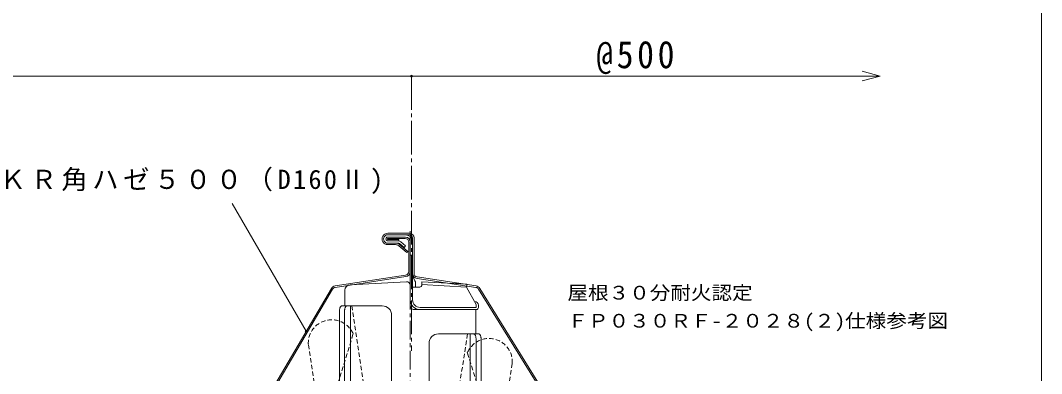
# Model space of a CAD drawing. Units: millimetres, scale not verified. Extents: x -1135 to 2170, y -1086 to 2575.
# Drawn here: x -103 to 443, y -717 to -528 of the extents above; entities that cross this region are included whole.
import ezdxf
from ezdxf.enums import TextEntityAlignment as Align

# ---------------------------------------------------------------- set-up
doc = ezdxf.new("R2010")
doc.units = ezdxf.units.MM
doc.header["$LTSCALE"] = 2
doc.header["$PDMODE"] = 32
doc.header["$PDSIZE"] = 1
for name, pattern in [('CHAIN1', [8, 5, -1, 1, -1]), ('CHAIN2', [12, 9, -1, 1, -1]), ('DASHED1', [1.8, 1.2, -0.6])]:
    doc.linetypes.add(name, pattern=pattern)
doc.layers.add('0-1', color=4, linetype='Continuous', lineweight=18)
doc.styles.add('ＭＳ ゴシック', font='')
doc.styles.get('ＭＳ ゴシック').set_extended_font_data('MS Gothic')

msp = doc.modelspace()

# ---------------------------------------------------------------- linework, layer by layer
at = {"layer": '0-1', "color": 2}
msp.add_line((442.646, -1085.885), (442.646, 34.121), dxfattribs=at)
at = {"layer": '0-1', "color": 7}
for p, q in [((356.328, -558.13), (346.669, -555.542)), ((-394.272, -558.13), (105.728, -558.13)), ((356.328, -558.13), (105.728, -558.13)), ((356.328, -558.13), (346.669, -560.719)), ((49.422, -694.598), (9.945, -626.228)), ((102.628, -642.993), (93.064, -642.993)), ((93.065, -644.193), (102.628, -644.193)), ((98.55, -647.463), (93.064, -647.463)), ((93.065, -646.263), (98.55, -646.263)), ((99.305, -647.73), (101.834, -649.779)), ((105.128, -646.693), (105.128, -670.1)), ((106.328, -646.693), (106.328, -677.793)), ((105.128, -653.866), (106.328, -653.866)), ((106.328, -664.993), (107.611, -667.559)), ((103.023, -668.103), (72.971, -669.678)), ((105.128, -670.1), (105.128, -680.993)), ((106.328, -670.993), (110.218, -670.993)), ((107.928, -668.901), (107.928, -670.993)), ((111.321, -668.054), (111.217, -670.045)), ((111.237, -669.652), (135.205, -670.908)), ((111.321, -668.054), (135.288, -669.31)), ((129.225, -668.993), (130.378, -668.993)), ((130.378, -668.993), (130.442, -669.056)), ((130.378, -668.993), (130.378, -669.053)), ((135.288, -669.31), (135.205, -670.908)), ((140.328, -680.193), (135.205, -670.908)), ((70.128, -672.674), (70.128, -680.993)), ((70.128, -680.993), (68.507, -680.993)), ((90.128, -680.993), (70.128, -680.993)), ((73.128, -680.993), (73.128, -769.108)), ((110.328, -681.793), (140.328, -681.793)), ((139.501, -678.693), (139.528, -678.693)), ((140.328, -680.193), (140.328, -681.793)), ((141.528, -680.693), (141.528, -681.793)), ((67.24, -683.993), (67.24, -769.572)), ((69.958, -683.993), (69.958, -769.358)), ((95.128, -685.992), (95.128, -739.992)), ((140.328, -682.993), (107.128, -682.993)), ((140.128, -682.993), (140.128, -695.993)), ((140.128, -695.993), (120.128, -695.993)), ((137.128, -769.108), (137.128, -695.993)), ((140.128, -695.993), (141.749, -695.993)), ((115.128, -700.993), (115.128, -739.992)), ((140.298, -698.993), (140.298, -769.358)), ((143.017, -698.993), (143.017, -769.572))]:
    msp.add_line(p, q, dxfattribs=at)
at = {"layer": '0-1', "color": 7, "linetype": 'CHAIN2'}
msp.add_line((105.728, -558.13), (105.728, -705.001), dxfattribs=at)
at = {"layer": '0-1', "color": 3}
for p, q in [((102.328, -644.192), (93.059, -644.192)), ((93.064, -642.193), (104.628, -642.193)), ((93.065, -642.993), (104.628, -642.993)), ((92.059, -645.193), (92.059, -645.263)), ((92.859, -645.193), (92.859, -645.263)), ((102.328, -644.993), (93.059, -644.993)), ((93.059, -645.463), (99.059, -645.463)), ((93.059, -646.263), (99.059, -646.263)), ((97.206, -647.463), (93.064, -647.463)), ((97.206, -648.263), (93.064, -648.263)), ((99.059, -646.263), (99.059, -645.463)), ((99.409, -648.243), (103.841, -651.833)), ((104.328, -646.992), (104.328, -648.796)), ((104.328, -662.599), (104.328, -648.796)), ((105.128, -646.992), (105.128, -648.796)), ((105.128, -662.6), (105.128, -648.796)), ((106.328, -663.574), (106.328, -644.693)), ((107.128, -663.574), (107.128, -644.693)), ((102.629, -664.576), (64.903, -670.305)), ((65.023, -671.096), (102.748, -665.367)), ((108.828, -665.551), (140.365, -670.34)), ((140.244, -671.131), (108.708, -666.342)), ((62.905, -671.661), (-29.292, -828.502)), ((-28.602, -828.906), (63.596, -672.064)), ((238.861, -828.961), (141.647, -672.06)), ((142.328, -671.64), (239.542, -828.542))]:
    msp.add_line(p, q, dxfattribs=at)
at = {"layer": '0-1', "color": 7, "linetype": 'CHAIN1'}
msp.add_line((105.128, -640.993), (105.128, -777.493), dxfattribs=at)
at = {"layer": '0-1', "linetype": 'DASHED1', "lineweight": 9}
for p, q in [((73.819, -680.993), (83.886, -746.666)), ((58.885, -746.666), (74.565, -695.966)), ((73.936, -698.004), (74.675, -695.613)), ((135.671, -695.993), (126.371, -756.666)), ((50.618, -701.772), (61.342, -771.727)), ((136.321, -708.003), (135.581, -705.612)), ((151.372, -756.666), (135.692, -705.965)), ((159.638, -711.772), (148.915, -781.727))]:
    msp.add_line(p, q, dxfattribs=at)
at = {"layer": '0-1', "color": 3}
msp.add_lwpolyline([(98.905, -648.865), (103.337, -652.454), (103.841, -651.833)], dxfattribs=at)
at = {"layer": '0-1', "color": 7}
for points in [[(100.061, -646.798), (102.589, -648.846), (101.834, -649.779)], [(68.507, -680.993), (68.383, -681.007), (68.261, -681.05), (68.139, -681.122), (68.022, -681.221), (67.91, -681.347), (67.803, -681.498), (67.703, -681.674), (67.611, -681.871), (67.527, -682.089), (67.454, -682.326), (67.389, -682.578), (67.336, -682.845), (67.294, -683.122), (67.264, -683.407), (67.246, -683.698), (67.24, -683.993)], [(71.226, -680.993), (71.102, -681.007), (70.979, -681.05), (70.858, -681.122), (70.741, -681.221), (70.629, -681.347), (70.522, -681.498), (70.422, -681.674), (70.33, -681.871), (70.246, -682.089), (70.172, -682.326), (70.108, -682.578), (70.055, -682.845), (70.013, -683.122), (69.983, -683.407), (69.965, -683.698), (69.958, -683.993)], [(140.298, -698.993), (140.291, -698.698), (140.273, -698.407), (140.243, -698.122), (140.201, -697.845), (140.148, -697.578), (140.084, -697.326), (140.01, -697.089), (139.926, -696.871), (139.835, -696.674), (139.734, -696.498), (139.627, -696.347), (139.515, -696.221), (139.398, -696.122), (139.277, -696.05), (139.154, -696.007), (139.03, -695.993)], [(143.017, -698.993), (143.01, -698.698), (142.992, -698.407), (142.962, -698.122), (142.92, -697.845), (142.867, -697.578), (142.803, -697.326), (142.729, -697.089), (142.645, -696.871), (142.553, -696.674), (142.453, -696.498), (142.346, -696.347), (142.234, -696.221), (142.117, -696.122), (141.996, -696.05), (141.873, -696.007), (141.749, -695.993)]]:
    msp.add_lwpolyline(points, dxfattribs=at)
at = {"layer": '0-1', "color": 3}
for centre, radius, start, end in [((93.064, -645.228), 3.035, 89.99998, 269.99998), ((93.064, -645.228), 2.235, 89.99998, 269.99998), ((93.059, -645.193), 1, 89.99998, 179.99998), ((102.328, -646.992), 2.8, 0, 89.99998), ((104.628, -644.693), 2.5, 0, 89.99998), ((104.628, -644.693), 1.7, 0, 89.99998), ((93.059, -645.263), 1, 179.99997, 269.99998), ((93.059, -645.193), 0.2, 89.99998, 179.99998), ((93.059, -645.263), 0.2, 179.99997, 269.99998), ((97.206, -650.963), 3.5, 50.99117, 89.99998), ((97.206, -650.963), 2.7, 50.99117, 89.99998), ((102.328, -646.992), 2, 0, 89.99998), ((102.328, -662.599), 2, 278.63351, 0), ((102.328, -662.599), 2.8, 278.63351, 0), ((109.128, -663.574), 2.8, 179.99997, 261.36423), ((109.128, -663.574), 2, 179.99997, 261.36423), ((65.323, -673.074), 2.8, 98.638, 149.69594), ((65.323, -673.074), 2, 98.638, 149.69594), ((139.943, -673.108), 2, 31.63464, 81.36563), ((139.943, -673.108), 2.8, 31.63464, 81.36563)]:
    msp.add_arc(centre, radius, start, end, dxfattribs=at)
at = {"layer": '0-1', "color": 7}
for centre, radius, start, end in [((93.064, -645.228), 2.235, 89.99998, 269.99998), ((93.065, -645.228), 2.235, 89.99998, 269.99998), ((93.065, -645.228), 1.035, 89.99998, 269.99998), ((102.628, -646.693), 3.7, 0, 89.99998), ((102.628, -646.693), 2.5, 0, 89.99998), ((98.55, -648.663), 2.4, 50.99585, 89.99998), ((98.55, -648.663), 1.2, 50.99585, 89.99998), ((73.128, -672.674), 3, 92.99998, 179.99998), ((103.128, -670.1), 2, 0, 92.99998), ((104.928, -668.901), 3, 0, 26.56503), ((110.218, -669.993), 1, 270, 357), ((90.128, -685.992), 5, 0, 89.99998), ((110.328, -677.793), 5.2, 179.99997, 269.99998), ((107.128, -680.993), 2, 179.99997, 269.99998), ((110.328, -677.793), 4, 179.99997, 269.99998), ((139.528, -680.693), 2, 0, 89.99998), ((140.328, -681.793), 1.2, 270, 0), ((120.128, -700.993), 5, 89.99998, 179.99998)]:
    msp.add_arc(centre, radius, start, end, dxfattribs=at)
at = {"layer": '0-1', "linetype": 'DASHED1', "lineweight": 9}
for centre, start, end in [((63.09, -700.921), 23.35745, 183.90128), ((147.167, -710.921), 356.09869, 156.64252)]:
    msp.add_arc(centre, 12.5, start, end, dxfattribs=at)
at = {"layer": '0-1', "color": 3}
for p in [(105.728, -558.13), (49.422, -694.598)]:
    msp.add_point(p, dxfattribs=at)

# ---------------------------------------------------------------- texts
at = {"layer": '0-1', "color": 2, "style": 'ＭＳ ゴシック', "width": 1.1}
for s, p in [('屋根３０分耐火認定', (189.162, -679.825)), ('ＦＰ０３０ＲＦ-２０２８(２)仕様参考図', (189.162, -694.825))]:
    msp.add_text(s, height=7.331, dxfattribs=at).set_placement(p, align=Align.BOTTOM_LEFT)
at = {"layer": '0-1', "color": 2, "attachment_point": 7, "style": 'ＭＳ ゴシック'}
for s, insert, char_height in [('\\T1.22;\\W0.9;@500', (204.528, -557.13), 14.66), ('\\T1.18;ＫＲ角ハゼ５００（D160Ⅱ)', (-114.426, -621.209), 10.26)]:
    msp.add_mtext(s, dxfattribs=dict(at, insert=insert, char_height=char_height))

doc.saveas('drawing.dxf')
